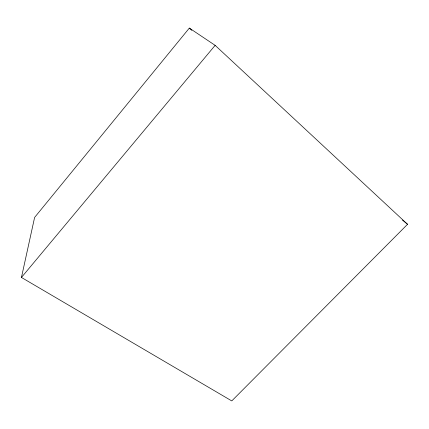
<?xml version="1.0" encoding="UTF-8"?>
<svg xmlns="http://www.w3.org/2000/svg" width="429" height="429" viewBox="0 0 429 429"><rect width="100%" height="100%" fill="white"/><g stroke="black" fill="none" stroke-linecap="round" stroke-linejoin="round"><path stroke-width="0.64" d="M21.45 277.456L34.615 217.428L189.345 28.083L215.138 45.351L407.55 224.297L231.767 400.917L21.45 277.456L215.138 45.351M402.429 220.061L407.55 224.297M189.345 28.083L191.806 30.352"/></g></svg>
